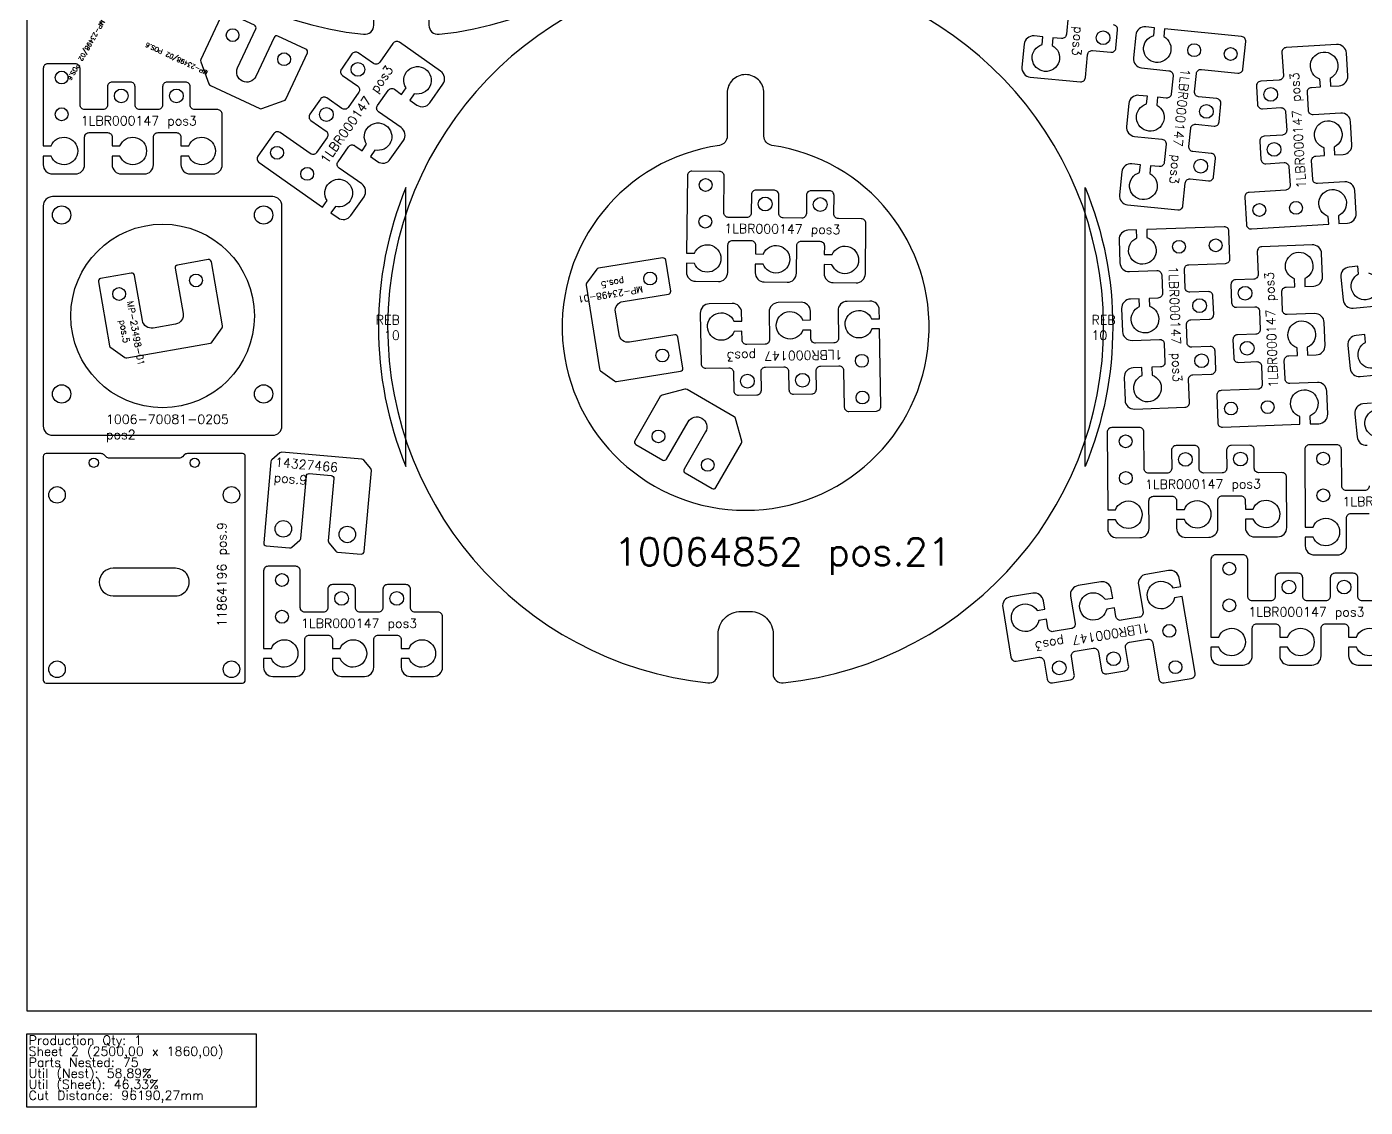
# Model space of a CAD drawing. Header units: millimetres. Extents: x 2625 to 5125, y -105 to 1860.
# Drawn here: x 2625 to 4083, y -105 to 1072 of the extents above; entities that cross this region are included whole.
import ezdxf

# ---------------------------------------------------------------- set-up
doc = ezdxf.new("R2010")
doc.units = ezdxf.units.MM
for name, color, linetype in [('1006-70081-0205', 7, 'Continuous'), ('10064852', 7, 'Continuous'), ('11864196', 7, 'Continuous'), ('14327466v0', 7, 'Continuous'), ('1LBR000147', 7, 'Continuous'), ('MP-23498-01', 7, 'Continuous'), ('MP-23498-02', 7, 'Continuous'), ('Rebaixo', 6, 'Continuous'), ('sheet', 24, 'Continuous'), ('Stats', 7, 'Continuous'), ('Texto', 7, 'Continuous')]:
    doc.layers.add(name, color=color, linetype=linetype)
doc.styles.get("Standard").update_dxf_attribs({"font": 'txt.shx'})

msp = doc.modelspace()

# ---------------------------------------------------------------- linework, layer by layer
at = {"layer": '1006-70081-0205', "color": 32}
msp.add_lwpolyline([(2903, 877.3, 0.414214), (2893, 887.3), (2653, 887.3, 0.414214), (2643, 877.3), (2643, 637.3, 0.414214), (2653, 627.3), (2893, 627.3, 0.414214), (2903, 637.3)], format="xyb", close=True, dxfattribs=at)
for centre, radius in [((2663, 867.3), 10), ((2883, 867.3), 10), ((2773, 757.3), 100), ((2663, 672.3), 10), ((2883, 672.3), 10)]:
    msp.add_circle(centre, radius, dxfattribs=at)
at = {"layer": '10064852', "color": 6}
for points in [[(3003.1, 1074.1), (3003.1, 1117, -0.414214), (3028.1, 1142), (3038.1, 1142, -0.414214), (3063.1, 1117), (3063.1, 1074.1, 0.44545), (3074.1, 1064.2, 18.947222), (2992, 1064.2, 0.44545)], [(3438.1, 367.4, 0.44545), (3449.2, 357.4, 18.947222), (3367.1, 357.4, 0.44545), (3378.1, 367.4), (3378.1, 410.3, -0.414214), (3403.1, 435.3), (3413.1, 435.3, -0.414214), (3438.1, 410.3)], [(3379.6, 943.2, 13.928203), (3436.7, 943.2, -0.372825), (3428.1, 953.1), (3428.1, 1000.3, 0.414214), (3408.1, 1020.3), (3408.1, 1020.3, 0.414214), (3388.1, 1000.3), (3388.1, 953.1, -0.372825)]]:
    msp.add_lwpolyline(points, format="xyb", close=True, dxfattribs=at)
at = {"layer": '11864196', "color": 32}
for points in [[(2646, 607.3, 0.414214), (2643, 604.3), (2643, 360.3, 0.414214), (2646, 357.3), (2860, 357.3, 0.414214), (2863, 360.3), (2863, 604.3, 0.414214), (2860, 607.3), (2800.1, 607.3, 0.198912), (2796.5, 605.8), (2794.5, 603.8, -0.198912), (2790.9, 602.3), (2715.1, 602.3, -0.198912), (2711.5, 603.8), (2709.5, 605.8, 0.198912), (2705.9, 607.3)], [(2787, 452.3, 1.00006), (2787, 482.3), (2719, 482.3, 0.99994), (2719, 452.3)]]:
    msp.add_lwpolyline(points, format="xyb", close=True, dxfattribs=at)
for centre, radius in [((2698, 597.3), 5), ((2808, 597.3), 5), ((2658, 562.3), 9), ((2848, 562.3), 9), ((2658, 372.3), 9), ((2848, 372.3), 9)]:
    msp.add_circle(centre, radius, dxfattribs=at)
at = {"layer": '14327466v0', "color": 32}
msp.add_lwpolyline([(2959.5, 580.2), (2953.5, 512.2, 0.198912), (2954.2, 510), (2961.7, 501.1, 0.198912), (2963.7, 500), (2989.4, 497.8, 0.414214), (2992.6, 500.5), (3000.4, 588.9, 0.198912), (2999.7, 591.1), (2992.2, 600, 0.198912), (2990.1, 601.1), (2903, 608.7, 0.198912), (2900.8, 608), (2891.8, 600.5, 0.198912), (2890.8, 598.5), (2883.1, 510.1, 0.414214), (2885.8, 506.8), (2911.4, 504.6, 0.198912), (2913.6, 505.3), (2922.6, 512.8, 0.198912), (2923.6, 514.8), (2929.6, 582.8, -0.414214), (2932.8, 585.5), (2956.7, 583.4, -0.414214)], format="xyb", close=True, dxfattribs=at)
for centre in [(2904.5, 525.3), (2974.2, 519.2)]:
    msp.add_circle(centre, 9, dxfattribs=at)
at = {"layer": '1LBR000147', "color": 32}
for points in [[(3759.5, 1084.1), (3757.7, 1064.2, -0.414214), (3752.3, 1059.7), (3742.8, 1060.5), (3742, 1052, -5.264597), (3731.1, 1053), (3731.8, 1061.5), (3722.4, 1062.4, 0.414214), (3711.5, 1053.4), (3709.2, 1028.5, 0.414214), (3718.2, 1017.6), (3773, 1012.5, 0.414214), (3778.4, 1017.1), (3780.7, 1042, -0.414214), (3786.2, 1046.5), (3806.1, 1044.6, 0.414214), (3811.5, 1049.1), (3813.4, 1069.1, 0.414214), (3808.9, 1074.5)], [(4086.9, 804.2, -5.264597), (4076, 803.1), (4075.1, 811.6), (4065.7, 810.6, 0.414214), (4056.7, 799.7), (4059.2, 774.8, 0.414214), (4070.2, 765.9), (4100, 768.8, -0.414214)], [(4094.4, 729.5, -5.264597), (4083.5, 728.5), (4082.6, 737), (4073.2, 736, 0.414214), (4064.2, 725.1), (4066.7, 700.2, 0.414214), (4077.6, 691.2), (4107.5, 694.2, -0.414214)], [(4090.1, 662.3), (4080.6, 661.4, 0.414214), (4071.7, 650.4), (4074.2, 625.6, 0.414214), (4085.1, 616.6)], [(4101.9, 654.9, -5.264597), (4090.9, 653.8)], [(4087.5, 572.1, -0.414214), (4082.5, 567.1), (4062.5, 567, -0.414214), (4057.5, 572), (4057.2, 612, 0.414214), (4052.2, 616.9), (4022.2, 616.8, 0.414214), (4017.2, 611.7), (4017.7, 527.2), (4026.3, 527.3, -5.264597), (4026.3, 516.3), (4017.8, 516.2), (4017.8, 506.7, 0.414214), (4027.9, 496.8), (4052.9, 496.9, 0.414214), (4062.8, 507), (4062.7, 537, -0.414214), (4067.6, 542), (4087.6, 542.1, -0.414214)], [(4105.1, 446.9), (4080.1, 446.9, -0.414214), (4075.1, 451.9), (4075.1, 471.9, 0.414214), (4070.1, 476.9), (4050.1, 476.9, 0.414214), (4045.1, 471.9), (4045.1, 451.9, -0.414214), (4040.1, 446.9), (4020.1, 446.9, -0.414214), (4015.1, 451.9), (4015.1, 471.9, 0.414214), (4010.1, 476.9), (3990.1, 476.9, 0.414214), (3985.1, 471.9), (3985.1, 451.9, -0.414214), (3980.1, 446.9), (3960.1, 446.9, -0.414214), (3955.1, 451.9), (3955.1, 491.9, 0.414214), (3950.1, 496.9), (3920.1, 496.9, 0.414214), (3915.1, 491.9), (3915.1, 407.4), (3923.6, 407.4, -5.264597), (3923.6, 396.4), (3915.1, 396.4), (3915.1, 386.9, 0.414214), (3925.1, 376.9), (3950.1, 376.9, 0.414214), (3960.1, 386.9), (3960.1, 416.9, -0.414214), (3965.1, 421.9), (3985.1, 421.9, -0.414214), (3990.1, 416.9), (3990.1, 407.4), (3998.6, 407.4, -5.264597), (3998.6, 396.4), (3990.1, 396.4), (3990.1, 386.9, 0.414214), (4000.1, 376.9), (4025.1, 376.9, 0.414214), (4035.1, 386.9), (4035.1, 416.9, -0.414214), (4040.1, 421.9), (4060.1, 421.9, -0.414214), (4065.1, 416.9), (4065.1, 407.4), (4073.6, 407.4, -5.264597), (4073.6, 396.4), (4065.1, 396.4), (4065.1, 386.9, 0.414214), (4075.1, 376.9), (4100.1, 376.9, 0.414214)]]:
    msp.add_lwpolyline(points, format="xyb", dxfattribs=at)
for points in [[(3849.2, 921), (3848.4, 912.5, -5.264597), (3837.4, 913.6), (3838.3, 922.1), (3828.8, 923.1, 0.414214), (3817.9, 914.2), (3815.3, 889.3, 0.414214), (3824.3, 878.3), (3879, 872.8, 0.414214), (3884.5, 877.2), (3887, 902.1, -0.414214), (3892.5, 906.6), (3912.4, 904.5, 0.414214), (3917.9, 909), (3919.9, 928.9, 0.414214), (3915.4, 934.4), (3895.5, 936.4, -0.414214), (3891.1, 941.9), (3893.1, 961.8, -0.414214), (3898.6, 966.2), (3918.5, 964.2, 0.414214), (3924, 968.7), (3926, 988.6, 0.414214), (3921.5, 994.1), (3901.6, 996.1, -0.414214), (3897.2, 1001.6), (3899.2, 1021.5, -0.414214), (3904.7, 1025.9), (3944.5, 1021.9, 0.414214), (3949.9, 1026.3), (3953, 1056.2, 0.414214), (3948.5, 1061.7), (3864.5, 1070.2), (3863.6, 1061.7, -5.264597), (3852.7, 1062.9), (3853.5, 1071.4), (3844.1, 1072.3, 0.414214), (3833.1, 1063.4), (3830.6, 1038.5, 0.414214), (3839.5, 1027.6), (3869.3, 1024.5, -0.414214), (3873.8, 1019), (3871.8, 999.1, -0.414214), (3866.3, 994.7), (3856.8, 995.6), (3856, 987.1, -5.264597), (3845, 988.3), (3845.9, 996.8), (3836.5, 997.7, 0.414214), (3825.5, 988.8), (3823, 963.9, 0.414214), (3831.9, 953), (3861.7, 949.9, -0.414214), (3866.2, 944.4), (3864.2, 924.5, -0.414214), (3858.7, 920.1)], [(3033.3, 998.8), (3038.2, 1005.8, -5.264597), (3047.2, 999.5), (3042.3, 992.5), (3050.1, 987.1, 0.414214), (3064.1, 989.5), (3078.4, 1010, 0.414214), (3075.9, 1023.9), (3030.9, 1055.5, 0.414214), (3023.9, 1054.3), (3009.6, 1033.8, -0.414214), (3002.6, 1032.5), (2986.2, 1044, 0.414214), (2979.3, 1042.8), (2967.8, 1026.4, 0.414214), (2969, 1019.4), (2985.4, 1008, -0.414214), (2986.6, 1001), (2975.2, 984.6, -0.414214), (2968.2, 983.4), (2951.8, 994.9, 0.414214), (2944.9, 993.6), (2933.4, 977.3, 0.414214), (2934.6, 970.3), (2951, 958.8, -0.414214), (2952.2, 951.9), (2940.8, 935.5, -0.414214), (2933.8, 934.2), (2901, 957.2, 0.414214), (2894.1, 956), (2876.9, 931.4, 0.414214), (2878.1, 924.4), (2947.3, 876), (2952.2, 883, -5.264597), (2961.2, 876.6), (2956.3, 869.6), (2964.1, 864.2, 0.414214), (2978, 866.7), (2992.4, 887.1, 0.414214), (2989.9, 901.1), (2965.3, 918.3, -0.414214), (2964.1, 925.2), (2975.6, 941.6, -0.414214), (2982.5, 942.8), (2990.3, 937.4), (2995.2, 944.4, -5.264597), (3004.2, 938.1), (2999.3, 931.1), (3007.1, 925.6, 0.414214), (3021, 928.1), (3035.4, 948.6, 0.414214), (3032.9, 962.5), (3008.3, 979.7, -0.414214), (3007.1, 986.7), (3018.6, 1003.1, -0.414214), (3025.6, 1004.3)], [(4034.3, 1007), (4033.8, 1015.5, -5.264597), (4044.8, 1016.2), (4045.3, 1007.6), (4054.8, 1008.2, 0.414214), (4064.1, 1018.8), (4062.6, 1043.8, 0.414214), (4052, 1053.1), (3997.1, 1049.8, 0.414214), (3992.4, 1044.5), (3994, 1019.5, -0.414214), (3989.3, 1014.3), (3969.3, 1013, 0.414214), (3964.6, 1007.7), (3965.8, 987.8, 0.414214), (3971.1, 983.1), (3991.1, 984.3, -0.414214), (3996.4, 979.6), (3997.6, 959.7, -0.414214), (3992.9, 954.4), (3973, 953.1, 0.414214), (3968.3, 947.9), (3969.5, 927.9, 0.414214), (3974.8, 923.2), (3994.7, 924.4, -0.414214), (4000, 919.7), (4001.3, 899.8, -0.414214), (3996.6, 894.5), (3956.6, 892, 0.414214), (3952, 886.7), (3953.8, 856.8, 0.414214), (3959.1, 852.1), (4043.4, 857.3), (4042.9, 865.8, -5.264597), (4053.9, 866.4), (4054.4, 857.9), (4063.9, 858.5, 0.414214), (4073.3, 869.1), (4071.7, 894, 0.414214), (4061.1, 903.4), (4031.2, 901.6, -0.414214), (4025.9, 906.3), (4024.7, 926.2, -0.414214), (4029.4, 931.5), (4038.9, 932.1), (4038.3, 940.6, -5.264597), (4049.3, 941.3), (4049.8, 932.8), (4059.3, 933.4, 0.414214), (4068.7, 943.9), (4067.2, 968.9, 0.414214), (4056.6, 978.3), (4026.6, 976.5, -0.414214), (4021.3, 981.1), (4020.1, 1001.1, -0.414214), (4024.8, 1006.4)], [(2793, 942.6), (2801.5, 942.6, -5.264597), (2801.5, 931.6), (2793, 931.6), (2793, 922.1, 0.414214), (2803, 912.1), (2828, 912.1, 0.414214), (2838, 922.1), (2838, 977.1, 0.414214), (2833, 982.1), (2808, 982.1, -0.414214), (2803, 987.1), (2803, 1007.1, 0.414214), (2798, 1012.1), (2778, 1012.1, 0.414214), (2773, 1007.1), (2773, 987.1, -0.414214), (2768, 982.1), (2748, 982.1, -0.414214), (2743, 987.1), (2743, 1007.1, 0.414214), (2738, 1012.1), (2718, 1012.1, 0.414214), (2713, 1007.1), (2713, 987.1, -0.414214), (2708, 982.1), (2688, 982.1, -0.414214), (2683, 987.1), (2683, 1027.1, 0.414214), (2678, 1032.1), (2648, 1032.1, 0.414214), (2643, 1027.1), (2643, 942.6), (2651.5, 942.6, -5.264597), (2651.5, 931.6), (2643, 931.6), (2643, 922.1, 0.414214), (2653, 912.1), (2678, 912.1, 0.414214), (2688, 922.1), (2688, 952.1, -0.414214), (2693, 957.1), (2713, 957.1, -0.414214), (2718, 952.1), (2718, 942.6), (2726.5, 942.6, -5.264597), (2726.5, 931.6), (2718, 931.6), (2718, 922.1, 0.414214), (2728, 912.1), (2753, 912.1, 0.414214), (2763, 922.1), (2763, 952.1, -0.414214), (2768, 957.1), (2788, 957.1, -0.414214), (2793, 952.1)], [(3493.8, 824.2), (3502.4, 824.1, -5.264597), (3502.2, 813.1), (3493.7, 813.2), (3493.6, 803.7, 0.414214), (3503.5, 793.6), (3528.5, 793.3, 0.414214), (3538.6, 803.2), (3539.2, 858.2, 0.414214), (3534.2, 863.3), (3509.2, 863.5, -0.414214), (3504.3, 868.6), (3504.5, 888.6, 0.414214), (3499.5, 893.6), (3479.5, 893.8, 0.414214), (3474.5, 888.9), (3474.3, 868.9, -0.414214), (3469.2, 863.9), (3449.2, 864.1, -0.414214), (3444.3, 869.2), (3444.5, 889.2, 0.414214), (3439.5, 894.2), (3419.5, 894.4, 0.414214), (3414.5, 889.5), (3414.3, 869.5, -0.414214), (3409.2, 864.5), (3389.2, 864.7, -0.414214), (3384.3, 869.8), (3384.7, 909.8, 0.414214), (3379.7, 914.8), (3349.7, 915.1, 0.414214), (3344.7, 910.2), (3343.8, 825.7), (3352.4, 825.6, -5.264597), (3352.3, 814.6), (3343.7, 814.7), (3343.6, 805.2, 0.414214), (3353.5, 795.1), (3378.5, 794.8, 0.414214), (3388.6, 804.7), (3388.9, 834.7, -0.414214), (3394, 839.7), (3414, 839.5, -0.414214), (3418.9, 834.4), (3418.8, 824.9), (3427.4, 824.8, -5.264597), (3427.2, 813.8), (3418.7, 813.9), (3418.6, 804.4, 0.414214), (3428.5, 794.3), (3453.5, 794.1, 0.414214), (3463.6, 804), (3463.9, 834, -0.414214), (3469, 838.9), (3489, 838.7, -0.414214), (3493.9, 833.7)], [(3850.7, 701.5), (3851, 692.9, -5.264597), (3840, 692.5), (3839.7, 701.1), (3830.2, 700.7, 0.414214), (3820.6, 690.4), (3821.5, 665.4, 0.414214), (3831.8, 655.8), (3886.8, 657.8, 0.414214), (3891.6, 663), (3890.7, 688, -0.414214), (3895.5, 693.1), (3915.5, 693.9, 0.414214), (3920.3, 699.1), (3919.6, 719.1, 0.414214), (3914.4, 723.9), (3894.4, 723.1, -0.414214), (3889.2, 727.9), (3888.5, 747.9, -0.414214), (3893.3, 753.1), (3913.3, 753.8, 0.414214), (3918.1, 759), (3917.3, 779, 0.414214), (3912.1, 783.8), (3892.2, 783.1, -0.414214), (3887, 787.9), (3886.2, 807.9, -0.414214), (3891, 813.1), (3931, 814.6, 0.414214), (3935.8, 819.7), (3934.7, 849.7, 0.414214), (3929.5, 854.5), (3845.1, 851.4), (3845.4, 842.8, -5.264597), (3834.4, 842.4), (3834.1, 851), (3824.6, 850.6, 0.414214), (3815, 840.3), (3815.9, 815.3, 0.414214), (3826.3, 805.6), (3856.2, 806.8, -0.414214), (3861.4, 802), (3862.2, 782, -0.414214), (3857.4, 776.8), (3847.9, 776.4), (3848.2, 767.9, -5.264597), (3837.2, 767.5), (3836.9, 776), (3827.4, 775.7, 0.414214), (3817.8, 765.3), (3818.7, 740.3, 0.414214), (3829.1, 730.7), (3859, 731.8, -0.414214), (3864.2, 727), (3865, 707, -0.414214), (3860.2, 701.8)], [(4006.5, 789.1), (4006.2, 797.6, -5.264597), (4017.2, 798), (4017.5, 789.5), (4027, 789.8, 0.414214), (4036.6, 800.2), (4035.7, 825.2, 0.414214), (4025.3, 834.8), (3970.4, 832.7, 0.414214), (3965.6, 827.6), (3966.5, 802.6, -0.414214), (3961.7, 797.4), (3941.7, 796.6, 0.414214), (3936.9, 791.5), (3937.6, 771.5, 0.414214), (3942.8, 766.7), (3962.8, 767.4, -0.414214), (3968, 762.6), (3968.7, 742.6, -0.414214), (3963.9, 737.4), (3944, 736.7, 0.414214), (3939.1, 731.5), (3939.9, 711.5, 0.414214), (3945.1, 706.7), (3965.1, 707.5, -0.414214), (3970.2, 702.6), (3971, 682.7, -0.414214), (3966.2, 677.5), (3926.2, 676, 0.414214), (3921.4, 670.8), (3922.5, 640.8, 0.414214), (3927.7, 636), (4012.1, 639.2), (4011.8, 647.7, -5.264597), (4022.8, 648.1), (4023.1, 639.6), (4032.6, 639.9, 0.414214), (4042.3, 650.3), (4041.3, 675.3, 0.414214), (4031, 684.9), (4001, 683.8, -0.414214), (3995.8, 688.6), (3995, 708.6, -0.414214), (3999.8, 713.8), (4009.3, 714.1), (4009, 722.7, -5.264597), (4020, 723.1), (4020.3, 714.5), (4029.8, 714.9, 0.414214), (4039.4, 725.2), (4038.5, 750.2, 0.414214), (4028.1, 759.8), (3998.2, 758.7, -0.414214), (3993, 763.5), (3992.2, 783.5, -0.414214), (3997, 788.7)], [(3404.1, 740.6), (3395.6, 740.5, -5.264597), (3395.4, 751.5), (3403.9, 751.6), (3403.8, 761.1, 0.414214), (3393.6, 770.9), (3368.6, 770.5, 0.414214), (3358.8, 760.3), (3359.7, 705.3, 0.414214), (3364.8, 700.4), (3389.8, 700.9, -0.414214), (3394.9, 695.9), (3395.3, 675.9, 0.414214), (3400.3, 671), (3420.3, 671.4, 0.414214), (3425.3, 676.5), (3424.9, 696.5, -0.414214), (3429.8, 701.5), (3449.8, 701.9, -0.414214), (3454.9, 697), (3455.3, 677, 0.414214), (3460.3, 672.1), (3480.3, 672.4, 0.414214), (3485.2, 677.5), (3484.9, 697.5, -0.414214), (3489.8, 702.6), (3509.8, 702.9, -0.414214), (3514.9, 698), (3515.6, 658, 0.414214), (3520.7, 653.1), (3550.7, 653.7, 0.414214), (3555.6, 658.7), (3554.1, 743.2), (3545.6, 743.1, -5.264597), (3545.4, 754.1), (3553.9, 754.2), (3553.8, 763.7, 0.414214), (3543.6, 773.5), (3518.6, 773.1, 0.414214), (3508.8, 762.9), (3509.3, 732.9, -0.414214), (3504.4, 727.9), (3484.4, 727.5, -0.414214), (3479.3, 732.4), (3479.1, 741.9), (3470.6, 741.8, -5.264597), (3470.4, 752.8), (3478.9, 752.9), (3478.8, 762.4, 0.414214), (3468.6, 772.2), (3443.6, 771.8, 0.414214), (3433.8, 761.6), (3434.3, 731.6, -0.414214), (3429.4, 726.5), (3409.4, 726.2, -0.414214), (3404.3, 731.1)], [(3952.6, 546.9), (3961.1, 546.9, -5.264597), (3961.2, 535.9), (3952.6, 535.9), (3952.7, 526.4, 0.414214), (3962.7, 516.5), (3987.7, 516.6, 0.414214), (3997.7, 526.6), (3997.4, 581.6, 0.414214), (3992.3, 586.6), (3967.3, 586.5, -0.414214), (3962.3, 591.4), (3962.2, 611.4, 0.414214), (3957.2, 616.4), (3937.2, 616.3, 0.414214), (3932.2, 611.3), (3932.3, 591.3, -0.414214), (3927.3, 586.3), (3907.3, 586.1, -0.414214), (3902.3, 591.1), (3902.2, 611.1, 0.414214), (3897.2, 616.1), (3877.2, 616, 0.414214), (3872.2, 610.9), (3872.3, 590.9, -0.414214), (3867.3, 585.9), (3847.3, 585.8, -0.414214), (3842.3, 590.8), (3842.1, 630.8, 0.414214), (3837.1, 635.7), (3807.1, 635.6, 0.414214), (3802.1, 630.6), (3802.6, 546.1), (3811.1, 546.1, -5.264597), (3811.2, 535.1), (3802.6, 535.1), (3802.7, 525.6, 0.414214), (3812.7, 515.6), (3837.7, 515.7, 0.414214), (3847.7, 525.8), (3847.5, 555.8, -0.414214), (3852.5, 560.8), (3872.5, 560.9, -0.414214), (3877.5, 556), (3877.6, 546.5), (3886.1, 546.5, -5.264597), (3886.2, 535.5), (3877.6, 535.5), (3877.7, 526, 0.414214), (3887.7, 516), (3912.7, 516.2, 0.414214), (3922.7, 526.2), (3922.5, 556.2, -0.414214), (3927.5, 561.3), (3947.5, 561.4, -0.414214), (3952.5, 556.4)], [(3033, 395), (3041.5, 395, -5.264597), (3041.5, 384), (3033, 384), (3033, 374.5, 0.414214), (3043, 364.5), (3068, 364.5, 0.414214), (3078, 374.5), (3078, 429.5, 0.414214), (3073, 434.5), (3048, 434.5, -0.414214), (3043, 439.5), (3043, 459.5, 0.414214), (3038, 464.5), (3018, 464.5, 0.414214), (3013, 459.5), (3013, 439.5, -0.414214), (3008, 434.5), (2988, 434.5, -0.414214), (2983, 439.5), (2983, 459.5, 0.414214), (2978, 464.5), (2958, 464.5, 0.414214), (2953, 459.5), (2953, 439.5, -0.414214), (2948, 434.5), (2928, 434.5, -0.414214), (2923, 439.5), (2923, 479.5, 0.414214), (2918, 484.5), (2888, 484.5, 0.414214), (2883, 479.5), (2883, 395), (2891.5, 395, -5.264597), (2891.5, 384), (2883, 384), (2883, 374.5, 0.414214), (2893, 364.5), (2918, 364.5, 0.414214), (2928, 374.5), (2928, 404.5, -0.414214), (2933, 409.5), (2953, 409.5, -0.414214), (2958, 404.5), (2958, 395), (2966.5, 395, -5.264597), (2966.5, 384), (2958, 384), (2958, 374.5, 0.414214), (2968, 364.5), (2993, 364.5, 0.414214), (3003, 374.5), (3003, 404.5, -0.414214), (3008, 409.5), (3028, 409.5, -0.414214), (3033, 404.5)], [(3735.9, 426.8), (3727.5, 425.3, -5.264597), (3725.7, 436.2), (3734.1, 437.6), (3732.5, 447, 0.414214), (3721, 455.2), (3696.4, 451.1, 0.414214), (3688.2, 439.6), (3697.2, 385.3, 0.414214), (3703, 381.2), (3727.6, 385.3, -0.414214), (3733.4, 381.2), (3736.7, 361.5, 0.414214), (3742.4, 357.4), (3762.1, 360.7, 0.414214), (3766.2, 366.4), (3763, 386.1, -0.414214), (3767.1, 391.9), (3786.8, 395.2, -0.414214), (3792.6, 391.1), (3795.8, 371.3, 0.414214), (3801.6, 367.2), (3821.3, 370.5, 0.414214), (3825.4, 376.3), (3822.1, 396, -0.414214), (3826.3, 401.8), (3846, 405.1, -0.414214), (3851.7, 400.9), (3858.3, 361.5, 0.414214), (3864.1, 357.4), (3893.7, 362.3, 0.414214), (3897.8, 368.1), (3883.9, 451.4), (3875.4, 450, -5.264597), (3873.6, 460.9), (3882.1, 462.3), (3880.5, 471.6, 0.414214), (3869, 479.9), (3844.3, 475.7, 0.414214), (3836.1, 464.2), (3841.1, 434.6, -0.414214), (3836.9, 428.9), (3817.2, 425.6, -0.414214), (3811.5, 429.7), (3809.9, 439.1), (3801.5, 437.7, -5.264597), (3799.7, 448.5), (3808.1, 449.9), (3806.5, 459.3, 0.414214), (3795, 467.5), (3770.4, 463.4, 0.414214), (3762.1, 451.9), (3767.1, 422.3, -0.414214), (3763, 416.6), (3743.2, 413.3, -0.414214), (3737.5, 417.4)]]:
    msp.add_lwpolyline(points, format="xyb", close=True, dxfattribs=at)
for centre, radius in [((3797.5, 1060.5), 7.5), ((3896.8, 1046.9), 7), ((3936.5, 1042.8), 7), ((2663, 1017.1), 7), ((2985.8, 1026), 7.5), ((3980.2, 998.7), 7.5), ((2728, 997.1), 7.5), ((2788, 997.1), 7.5), ((2663, 977.1), 7), ((2951.4, 976.8), 7.5), ((3910.1, 980.2), 7.5), ((2897.7, 935.1), 7), ((3983.9, 938.8), 7.5), ((2930.5, 912.1), 7), ((3904, 920.5), 7.5), ((3364.6, 900), 7), ((3429.4, 879.3), 7.5), ((3489.4, 878.7), 7.5), ((3967.8, 872.7), 7), ((4007.8, 875.1), 7), ((3364.2, 860), 7), ((3880.3, 832.7), 7), ((3920.3, 834.2), 7), ((3952.3, 782), 7.5), ((3902.7, 768.5), 7.5), ((3954.5, 722.1), 7.5), ((3534.7, 708.4), 7), ((3904.9, 708.5), 7.5), ((3410.1, 686.2), 7.5), ((3470.1, 687.2), 7.5), ((3535.4, 668.4), 7), ((3937, 656.4), 7), ((3976.9, 657.9), 7), ((3822.1, 620.7), 7), ((3887.3, 601), 7.5), ((3947.3, 601.4), 7.5), ((4037.3, 601.8), 7), ((3822.4, 580.7), 7), ((4037.5, 561.8), 7), ((3935.1, 481.9), 7), ((2903, 469.5), 7), ((4000.1, 461.9), 7.5), ((4060.1, 461.9), 7.5), ((2968, 449.5), 7.5), ((3028, 449.5), 7.5), ((3935.1, 441.9), 7), ((2903, 429.5), 7), ((3869.8, 414.1), 7), ((3749.8, 373.8), 7.5), ((3809, 383.7), 7.5), ((3876.4, 374.6), 7)]:
    msp.add_circle(centre, radius, dxfattribs=at)
at = {"layer": 'MP-23498-01', "color": 32}
for points in [[(2825.2, 727.7, 0.198912), (2827.1, 729), (2837.8, 744.3, 0.198912), (2838.3, 746.6), (2826.1, 816.2, 0.414214), (2822.6, 818.7), (2789.1, 812.8, 0.414214), (2786.7, 809.3), (2795.4, 760.1, -0.414214), (2787.2, 748.5), (2762.6, 744.1, -0.414214), (2751, 752.2), (2742.4, 801.5, 0.414214), (2738.9, 803.9), (2705.4, 798, 0.414214), (2703, 794.5), (2715.2, 724.9, 0.198912), (2716.5, 722.9), (2731.8, 712.2, 0.198912), (2734.1, 711.7)], [(3248.8, 699.5, 0.198912), (3250, 697.5), (3265.2, 686.5, 0.198912), (3267.4, 686), (3337.3, 697.1, 0.414214), (3339.8, 700.5), (3334.4, 734.1, 0.414214), (3331, 736.6), (3281.6, 728.7, -0.414214), (3270.2, 737.1), (3266.3, 761.7, -0.414214), (3274.6, 773.2), (3324, 781, 0.414214), (3326.5, 784.4), (3321.1, 818, 0.414214), (3317.7, 820.5), (3247.8, 809.5, 0.198912), (3245.9, 808.3), (3234.9, 793.1, 0.198912), (3234.3, 790.9)]]:
    msp.add_lwpolyline(points, format="xyb", close=True, dxfattribs=at)
for centre in [(2809.3, 796), (3304.1, 798.1), (2725.6, 781.3), (3317.4, 714.2)]:
    msp.add_circle(centre, 7, dxfattribs=at)
at = {"layer": 'MP-23498-02', "color": 32}
for points in [[(2854.7, 1027.7), (2874.5, 1070.2, 0.414214), (2873, 1074.2), (2842.2, 1088.5, 0.414214), (2838.2, 1087.1), (2814.7, 1036.7, 0.200058), (2814.6, 1034.4), (2823.5, 1010.2, 0.197768), (2825.1, 1008.5), (2878.9, 983.4, 0.197768), (2881.2, 983.3), (2905.4, 992, 0.200058), (2907.2, 993.6), (2930.7, 1044, 0.414214), (2929.2, 1048), (2898.4, 1062.3, 0.414214), (2894.4, 1060.9), (2874.6, 1018.4, -0.995881)], [(3364.5, 630.9), (3341.1, 590.3, 0.414214), (3342.2, 586.2), (3371.6, 569.3, 0.414214), (3375.7, 570.3), (3403.6, 618.5, 0.200058), (3403.9, 620.8), (3397.1, 645.7, 0.197768), (3395.7, 647.5), (3344.3, 677.2, 0.197768), (3342, 677.5), (3317.1, 670.9, 0.200058), (3315.2, 669.5), (3287.4, 621.3, 0.414214), (3288.5, 617.3), (3317.9, 600.3, 0.414214), (3322, 601.4), (3345.5, 641.9, -0.995881)]]:
    msp.add_lwpolyline(points, format="xyb", close=True, dxfattribs=at)
for centre in [(2849.2, 1063.3), (2905.4, 1037.1), (3313.2, 626), (3366.9, 595)]:
    msp.add_circle(centre, 6.94, dxfattribs=at)
at = {"layer": 'Rebaixo', "color": 6}
for points in [[(3038.1, 897.2, 0.197386), (3038.1, 593.3)], [(3778.1, 897.2, -0.197386), (3778.1, 593.3)]]:
    msp.add_lwpolyline(points, format="xyb", close=True, dxfattribs=at)
at = {"layer": 'sheet', "color": 7}
msp.add_lwpolyline([(2625, 0), (5125, 0), (5125, 1860), (2625, 1860)], close=True, dxfattribs=at)
at = {"layer": 'Stats', "color": 151}
msp.add_lwpolyline([(2625, -25), (2875, -25), (2875, -105), (2625, -105), (2625, -25)], close=True, dxfattribs=at)

# ---------------------------------------------------------------- texts
at = {"layer": 'Rebaixo', "color": 6, "char_height": 10}
for insert, attachment_point in [((3031.3, 758), 3), ((3785, 758), 1)]:
    msp.add_mtext_dynamic_manual_height_columns('REB\\P10', width=17.645, gutter_width=12.5, heights=[0], dxfattribs=dict(at, insert=insert, attachment_point=attachment_point))
at = {"layer": 'Stats', "color": 60}
for s, p in [('Production Qty: 1', (2627, -37)), ('Sheet 2 (2500,00 x 1860,00)', (2627, -49)), ('Parts Nested: 75', (2627, -61)), ('Util (Nest): 58,89%', (2627, -73)), ('Cut Distance: 96190,27mm', (2627, -97)), ('Util (Sheet): 46,33%', (2627, -85))]:
    msp.add_text(s, height=10, dxfattribs=at).set_placement(p)
at = {"layer": 'Texto', "color": 32, "attachment_point": 1}
for s, insert, char_height, width, rotation in [('1LBR000147 pos3', (3785.1, 1166.2), 10, 148.793, 264.7093), ('{\\W9.62184;  }MP-23498/02 POS.6', (2710.3, 1077.8), 5, 138.306, 240), ('{\\W9.62184;  }MP-23498/02 POS.6', (2821, 1019.6), 5, 138.306, 155), ('1LBR000147 pos3', (2944.2, 928), 10, 148.793, 55), ('1LBR000147 pos3', (3892.5, 1026.3), 10, 148.793, 264.173), ('1LBR000147 pos3', (4008.6, 896.1), 10, 148.793, 93.4843), ('1LBR000147 pos3', (3385, 857.7), 10, 148.793, 359.424), ('1LBR000147 pos3', (3879, 811.7), 10, 148.793, 272.132), ('1LBR000147 pos3', (3978.2, 678.8), 10, 148.793, 92.1437), ('MP-23498-01\\P   pos.5', (3296.7, 782.9), 7, 60.843, 189), ('MP-23498-01\\P   pos.5', (2741, 774.2), 7, 60.843, 280), ('1LBR000147 pos3', (3513.8, 710.1), 10, 148.793, 181), ('14327466\\Ppos.9', (2896.1, 603.1), 10, 82.094, 355), ('1LBR000147 pos3', (3843.2, 578.7), 10, 148.793, 0.3212), ('1LBR000147 pos3', (4058.4, 559.9), 10, 148.793, 0.3211), ('11864196 pos.9', (2832.5, 418.7), 10, 149.184, 90), ('1LBR000147 pos3', (3955.9, 439.8), 10, 148.793, 0.0011), ('1LBR000147 pos3', (3848.9, 412.7), 10, 148.793, 189.4623)]:
    msp.add_mtext(s, dxfattribs=dict(at, insert=insert, char_height=char_height, width=width, rotation=rotation))
at = {"layer": 'Texto', "color": 32, "char_height": 10, "attachment_point": 1}
for s, insert, width in [('1LBR000147 pos3', (2683.9, 975), 148.793), ('1006-70081-0205 pos2', (2711.4, 649.7), 154.1), ('1LBR000147 pos3', (2923.9, 427.4), 148.793)]:
    msp.add_mtext(s, dxfattribs=dict(at, insert=insert, width=width))
at = {"layer": 'Texto', "color": 6, "insert": (3264.8, 515.3), "char_height": 30, "width": 353.637, "attachment_point": 1}
msp.add_mtext('10064852 pos.21', dxfattribs=at)

doc.saveas('drawing.dxf')
